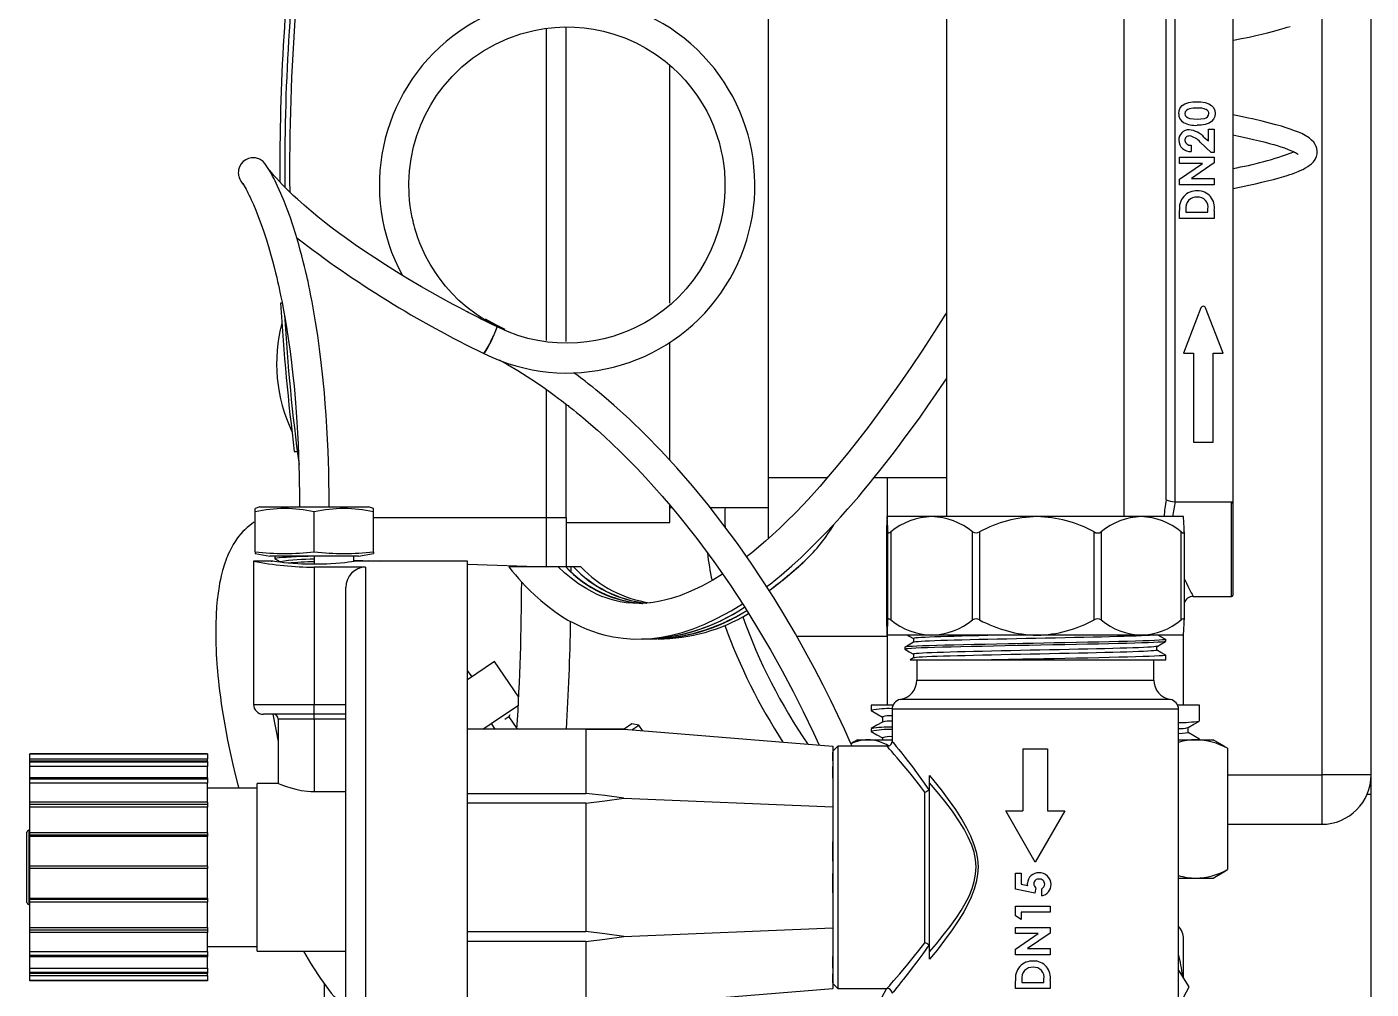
# Model space of a CAD drawing. Header units: millimetres. Extents: x 75 to 2075, y 25 to 1460.
# Drawn here: x 1011.5 to 1206, y 736.7 to 875.9 of the extents above; entities that cross this region are included whole.
import ezdxf

# ---------------------------------------------------------------- set-up
doc = ezdxf.new("R2010")
doc.units = ezdxf.units.MM
doc.header["$LTSCALE"] = 5

msp = doc.modelspace()

# ---------------------------------------------------------------- linework, layer by layer
at = {"color": 7, "linetype": 'Continuous', "lineweight": 25}
for p, q in [((1205.973, 569.446), (1205.973, 1177.426)), ((1198.83, 1099.15), (1198.83, 767.722)), ((1144.545, 1036.908), (1144.545, 805.063)), ((1170.259, 805.063), (1170.259, 1036.908)), ((1185.973, 900.423), (1185.973, 806.599)), ((1176.33, 807.488), (1176.33, 899.534)), ((1177.592, 899.797), (1177.592, 807.225)), ((1118.83, 854.94), (1118.83, 897.604)), ((1086.688, 830.553), (1086.688, 875.671)), ((1089.545, 830.37), (1089.545, 875.865)), ((1104.545, 835.94), (1104.545, 870.341)), ((1182.178, 863.925), (1182.016, 863.956)), ((1181.842, 859.908), (1182.44, 859.386)), ((1182.44, 859.386), (1182.44, 861.069)), ((1182.44, 861.069), (1183.273, 861.069)), ((1183.273, 861.069), (1183.273, 857.735)), ((1179.94, 858.761), (1179.94, 857.864)), ((1182.818, 857.735), (1181.243, 859.216)), ((1183.273, 857.735), (1182.818, 857.735)), ((1178.273, 856.133), (1178.273, 857.03)), ((1178.273, 857.03), (1183.273, 857.03)), ((1178.273, 853.864), (1181.563, 856.133)), ((1181.563, 856.133), (1178.273, 856.133)), ((1183.273, 856.216), (1179.993, 853.953)), ((1183.273, 857.03), (1183.273, 856.216)), ((1118.83, 812.275), (1118.83, 854.94)), ((1178.273, 853.056), (1178.273, 853.864)), ((1179.993, 853.953), (1183.273, 853.953)), ((1183.273, 853.953), (1183.273, 853.056)), ((1183.273, 853.056), (1178.273, 853.056)), ((1178.273, 848.184), (1178.273, 849.315)), ((1183.273, 848.184), (1178.273, 848.184)), ((1179.171, 849.424), (1179.171, 849.082)), ((1179.171, 849.082), (1182.376, 849.082)), ((1182.376, 849.082), (1182.376, 849.55)), ((1183.273, 849.332), (1183.273, 848.184)), ((1048.476, 835.925), (1048.247, 835.925)), ((1181.365, 835.249), (1178.841, 828.692)), ((1184.555, 828.692), (1182.031, 835.249)), ((1079.47, 832.765), (1077.89, 833.622)), ((1080.708, 832.128), (1079.47, 832.765)), ((1104.545, 813.188), (1104.545, 830.291)), ((1178.841, 828.692), (1180.269, 828.692)), ((1180.269, 828.692), (1180.269, 815.835)), ((1183.127, 828.692), (1184.555, 828.692)), ((1183.127, 815.835), (1183.127, 828.692)), ((1086.688, 804.94), (1086.688, 823.448)), ((1089.545, 804.94), (1089.545, 821.327)), ((1180.269, 815.835), (1183.127, 815.835)), ((1050.227, 814.496), (1050.659, 814.496)), ((1118.83, 810.654), (1118.83, 812.275)), ((1127.286, 810.654), (1118.83, 810.654)), ((1118.83, 801.913), (1118.83, 810.654)), ((1144.545, 810.654), (1134.057, 810.654)), ((1135.973, 810.654), (1135.973, 805.053)), ((1177.592, 807.225), (1177.646, 807.223)), ((1177.646, 807.223), (1185.759, 807.223)), ((1185.759, 793.511), (1185.759, 807.223)), ((1045.259, 806.492), (1044.545, 806.232)), ((1044.545, 805.749), (1044.545, 806.228)), ((1044.545, 799.963), (1044.545, 805.749)), ((1045.259, 806.492), (1060.973, 806.492)), ((1053.116, 799.963), (1053.116, 805.749)), ((1061.688, 806.232), (1060.973, 806.492)), ((1061.688, 805.749), (1061.688, 806.226)), ((1061.688, 799.963), (1061.688, 805.749)), ((1061.688, 804.94), (1086.688, 804.94)), ((1086.688, 804.94), (1089.545, 804.94)), ((1086.688, 797.797), (1086.688, 804.94)), ((1089.545, 804.94), (1089.545, 797.797)), ((1104.545, 804.225), (1104.545, 806.73)), ((1104.545, 806.368), (1104.85, 806.368)), ((1110.376, 806.368), (1118.83, 806.368)), ((1142.416, 805.063), (1135.975, 805.063)), ((1157.636, 805.063), (1142.416, 805.063)), ((1172.719, 805.063), (1157.636, 805.063)), ((1178.829, 805.063), (1172.719, 805.063)), ((1185.973, 806.599), (1185.973, 793.725)), ((1089.545, 804.225), (1104.545, 804.225)), ((1135.884, 802.855), (1135.884, 790.128)), ((1136.065, 790.128), (1136.065, 802.855)), ((1136.494, 802.855), (1136.494, 790.128)), ((1148.337, 790.128), (1148.337, 802.855)), ((1149.352, 802.855), (1149.352, 790.128)), ((1165.919, 790.128), (1165.919, 802.855)), ((1166.925, 802.855), (1166.925, 790.128)), ((1178.512, 790.128), (1178.512, 802.855)), ((1178.919, 802.855), (1178.919, 790.128)), ((1044.545, 799.963), (1044.545, 799.733)), ((1044.545, 799.729), (1046.703, 799.349)), ((1053.116, 799.349), (1046.703, 799.349)), ((1047.402, 799.349), (1047.402, 798.992)), ((1059.529, 799.349), (1053.116, 799.349)), ((1053.116, 799.349), (1053.116, 798.17)), ((1058.83, 798.561), (1058.83, 799.349)), ((1059.529, 799.349), (1061.688, 799.729)), ((1061.688, 799.963), (1061.688, 799.733)), ((1046.883, 798.634), (1044.33, 798.634)), ((1044.33, 798.634), (1044.33, 777.92)), ((1048.175, 798.545), (1048.175, 798.463)), ((1060.545, 797.754), (1053.116, 797.754)), ((1053.116, 797.754), (1053.116, 777.92)), ((1058.83, 798.77), (1062.7, 798.634)), ((1075.259, 798.634), (1059.349, 798.634)), ((1060.545, 797.754), (1060.545, 710.063)), ((1060.951, 798.634), (1060.887, 798.698)), ((1061.688, 798.67), (1061.688, 798.634)), ((1075.259, 710.063), (1075.259, 798.634)), ((1075.259, 798.196), (1086.688, 797.797)), ((1086.688, 797.797), (1081.254, 797.797)), ((1089.545, 797.797), (1086.688, 797.797)), ((1090.259, 797.797), (1089.545, 797.797)), ((1090.258, 797.092), (1090.259, 797.797)), ((1090.591, 797.797), (1090.259, 797.797)), ((1090.591, 797.797), (1090.259, 797.797)), ((1090.591, 797.797), (1090.259, 797.797)), ((1091.688, 797.797), (1090.591, 797.797)), ((1057.688, 712.92), (1057.688, 794.835)), ((1180.256, 793.517), (1180.256, 793.517)), ((1180.256, 793.511), (1185.759, 793.511)), ((1122.886, 787.797), (1135.973, 787.797)), ((1135.973, 787.906), (1135.973, 787.797)), ((1135.973, 787.797), (1135.973, 777.797)), ((1142.416, 787.92), (1135.975, 787.92)), ((1139.772, 787.448), (1139.772, 786.887)), ((1157.636, 787.92), (1142.416, 787.92)), ((1172.719, 787.92), (1157.636, 787.92)), ((1178.829, 787.92), (1172.719, 787.92)), ((1178.83, 777.797), (1178.83, 787.92)), ((1138.545, 786.172), (1138.545, 785.889)), ((1174.961, 785.778), (1174.961, 786.345)), ((1176.259, 787.023), (1176.259, 787.306)), ((1079.199, 784.122), (1075.259, 781.464)), ((1082.69, 778.946), (1079.199, 784.122)), ((1139.782, 784.625), (1139.308, 784.351)), ((1139.309, 784.349), (1151.087, 784.349)), ((1139.772, 785.18), (1139.772, 784.619)), ((1140.259, 784.349), (1140.259, 781.432)), ((1151.087, 784.349), (1176.259, 784.349)), ((1174.545, 781.432), (1174.545, 784.349)), ((1176.259, 784.349), (1176.259, 785.038)), ((1075.927, 781.915), (1075.259, 782.803)), ((1140.259, 781.432), (1174.545, 781.432)), ((1044.33, 777.92), (1053.116, 777.92)), ((1053.116, 777.92), (1057.688, 777.92)), ((1053.116, 776.492), (1053.116, 777.92)), ((1078.684, 775.159), (1082.632, 777.822)), ((1133.653, 777.797), (1133.653, 777.041)), ((1136.815, 777.797), (1133.653, 777.797)), ((1157.402, 778.614), (1137.878, 778.614)), ((1176.926, 778.614), (1157.402, 778.614)), ((1181.151, 777.797), (1177.988, 777.797)), ((1181.151, 775.529), (1181.151, 777.797)), ((1053.116, 776.492), (1045.759, 776.492)), ((1047.902, 775.777), (1047.902, 766.484)), ((1053.116, 775.777), (1047.902, 775.777)), ((1057.688, 776.492), (1053.116, 776.492)), ((1053.116, 775.777), (1053.116, 776.492)), ((1057.688, 775.777), (1053.116, 775.777)), ((1053.116, 775.777), (1053.116, 765.315)), ((1081.264, 776.135), (1080.674, 775.736)), ((1081.264, 776.135), (1081.426, 776.456)), ((1081.264, 776.135), (1082.431, 774.405)), ((1135.289, 776.096), (1135.289, 775.349)), ((1136.688, 777.206), (1136.688, 772.555)), ((1157.402, 777.206), (1136.688, 777.206)), ((1178.116, 777.206), (1157.402, 777.206)), ((1178.116, 731.492), (1178.116, 777.206)), ((1097.898, 774.349), (1075.259, 774.349)), ((1092.402, 774.332), (1075.259, 774.332)), ((1077.483, 774.349), (1078.684, 775.159)), ((1078.684, 775.159), (1079.231, 774.349)), ((1092.402, 774.332), (1092.402, 765.047)), ((1097.898, 774.349), (1128.116, 771.849)), ((1099.058, 775.116), (1097.918, 774.347)), ((1099.056, 774.253), (1100.05, 774.923)), ((1100.05, 774.923), (1099.058, 775.116)), ((1100.588, 774.126), (1100.05, 774.923)), ((1133.653, 774.393), (1133.653, 774.017)), ((1179.514, 773.828), (1179.514, 774.575)), ((1131.688, 772.797), (1130.728, 772.243)), ((1131.688, 772.797), (1133.17, 772.797)), ((1133.17, 772.797), (1136.688, 772.797)), ((1135.289, 773.072), (1135.289, 772.797)), ((1178.116, 772.797), (1180.621, 772.797)), ((1180.621, 772.797), (1183.116, 772.797)), ((1181.151, 772.797), (1181.151, 772.884)), ((1184.696, 771.884), (1183.116, 772.797)), ((1037.688, 770.745), (1011.973, 770.745)), ((1011.973, 770.718), (1011.973, 770.745)), ((1037.688, 770.718), (1011.973, 770.718)), ((1011.973, 770.005), (1011.973, 770.718)), ((1037.688, 770.005), (1011.973, 770.005)), ((1011.973, 769.707), (1011.973, 770.005)), ((1037.688, 770.745), (1037.688, 770.718)), ((1037.688, 770.718), (1037.688, 770.005)), ((1037.688, 769.707), (1037.688, 770.005)), ((1128.83, 771.849), (1128.116, 771.134)), ((1128.116, 771.849), (1128.116, 771.273)), ((1128.116, 771.273), (1128.116, 769.504)), ((1135.98, 771.849), (1128.83, 771.849)), ((1128.83, 771.849), (1128.83, 736.849)), ((1155.616, 771.492), (1159.188, 771.492)), ((1155.616, 771.492), (1155.616, 762.537)), ((1159.188, 771.492), (1159.188, 762.537)), ((1185.198, 771.574), (1184.689, 771.873)), ((1185.198, 771.574), (1185.198, 754.02)), ((1037.688, 769.707), (1011.973, 769.707)), ((1011.973, 769.576), (1011.973, 769.707)), ((1037.688, 769.576), (1011.973, 769.576)), ((1011.973, 768.911), (1011.973, 769.576)), ((1037.688, 768.911), (1011.973, 768.911)), ((1011.973, 767.304), (1011.973, 768.911)), ((1037.688, 769.707), (1037.688, 769.576)), ((1037.688, 769.576), (1037.688, 768.911)), ((1037.688, 767.304), (1037.688, 768.911)), ((1128.116, 769.504), (1128.116, 766.666)), ((1037.688, 767.304), (1011.973, 767.304)), ((1011.973, 767.082), (1011.973, 767.304)), ((1037.688, 767.082), (1011.973, 767.082)), ((1011.973, 766.523), (1011.973, 767.082)), ((1037.688, 766.523), (1011.973, 766.523)), ((1011.973, 763.751), (1011.973, 766.523)), ((1037.688, 767.304), (1037.688, 767.082)), ((1037.688, 767.082), (1037.688, 766.523)), ((1037.688, 763.751), (1037.688, 766.523)), ((1047.92, 766.492), (1044.83, 766.492)), ((1044.83, 742.206), (1044.83, 766.492)), ((1128.116, 766.666), (1128.116, 763.099)), ((1142.116, 766.55), (1142.116, 767.642)), ((1142.116, 742.148), (1142.116, 766.55)), ((1185.198, 767.722), (1198.83, 767.722)), ((1205.973, 767.722), (1198.83, 767.722)), ((1198.83, 767.722), (1198.83, 760.579)), ((1044.83, 765.777), (1037.688, 765.777)), ((1053.116, 765.315), (1057.688, 765.315)), ((1075.259, 765.047), (1092.402, 765.047)), ((1097.898, 764.349), (1128.116, 763.099)), ((1141.402, 743.454), (1141.402, 765.243)), ((1205.973, 764.865), (1205.377, 764.865)), ((1037.688, 763.751), (1011.973, 763.751)), ((1011.973, 763.456), (1011.973, 763.751)), ((1037.688, 763.456), (1011.973, 763.456)), ((1011.973, 763.053), (1011.973, 763.456)), ((1037.688, 763.053), (1011.973, 763.053)), ((1011.973, 759.362), (1011.973, 763.053)), ((1037.688, 763.751), (1037.688, 763.456)), ((1037.688, 763.456), (1037.688, 763.053)), ((1037.688, 759.362), (1037.688, 763.053)), ((1092.402, 763.633), (1075.259, 763.633)), ((1092.402, 763.633), (1092.402, 745.064)), ((1128.116, 763.099), (1128.116, 758.955)), ((1157.402, 755.114), (1153.116, 762.537)), ((1153.116, 762.537), (1155.616, 762.537)), ((1161.688, 762.537), (1157.402, 755.114)), ((1159.188, 762.537), (1161.688, 762.537)), ((1185.198, 760.579), (1198.83, 760.579)), ((1011.545, 749.277), (1011.545, 759.42)), ((1011.973, 759.706), (1011.83, 759.706)), ((1011.83, 759.706), (1011.83, 748.992)), ((1037.688, 759.362), (1011.973, 759.362)), ((1011.973, 759.02), (1011.973, 759.362)), ((1037.688, 759.02), (1011.973, 759.02)), ((1011.973, 758.81), (1011.973, 759.02)), ((1037.688, 758.81), (1011.973, 758.81)), ((1011.973, 754.527), (1011.973, 758.81)), ((1037.688, 759.362), (1037.688, 759.02)), ((1037.688, 759.02), (1037.688, 758.81)), ((1037.688, 754.527), (1037.688, 758.81)), ((1128.116, 758.955), (1128.116, 754.349)), ((1011.973, 754.17), (1011.973, 754.527)), ((1037.688, 754.527), (1011.973, 754.527)), ((1037.688, 754.527), (1037.688, 754.17)), ((1037.688, 754.17), (1011.973, 754.17)), ((1011.973, 749.888), (1011.973, 754.17)), ((1037.688, 749.888), (1037.688, 754.17)), ((1128.116, 754.349), (1128.116, 749.742)), ((1154.545, 751.214), (1154.545, 753.491)), ((1154.545, 753.491), (1155.378, 753.491)), ((1155.378, 753.491), (1155.378, 751.925)), ((1178.116, 752.797), (1180.621, 752.797)), ((1180.621, 752.797), (1183.116, 752.797)), ((1183.116, 752.797), (1184.69, 753.705)), ((1184.689, 753.706), (1185.198, 754.02)), ((1157.319, 750.626), (1154.545, 751.214)), ((1155.378, 751.925), (1156.324, 751.73)), ((1157.492, 751.382), (1157.319, 750.626)), ((1158.327, 750.222), (1158.327, 751.247)), ((1011.83, 748.992), (1011.973, 748.992)), ((1011.973, 749.888), (1037.688, 749.888)), ((1011.973, 749.677), (1011.973, 749.888)), ((1037.688, 749.677), (1011.973, 749.677)), ((1011.973, 749.336), (1011.973, 749.677)), ((1037.688, 749.336), (1011.973, 749.336)), ((1011.973, 745.645), (1011.973, 749.336)), ((1037.688, 749.888), (1037.688, 749.677)), ((1037.688, 749.677), (1037.688, 749.336)), ((1037.688, 745.645), (1037.688, 749.336)), ((1128.116, 749.742), (1128.116, 745.599)), ((1154.545, 747.36), (1154.545, 748.747)), ((1154.545, 748.747), (1159.545, 748.747)), ((1159.545, 748.747), (1159.545, 747.85)), ((1155.378, 746.824), (1154.545, 747.36)), ((1159.545, 747.85), (1155.378, 747.85)), ((1155.378, 747.85), (1155.378, 746.824)), ((1011.973, 745.645), (1037.688, 745.645)), ((1011.973, 745.242), (1011.973, 745.645)), ((1037.688, 745.242), (1011.973, 745.242)), ((1011.973, 744.947), (1011.973, 745.242)), ((1037.688, 744.947), (1011.973, 744.947)), ((1011.973, 742.175), (1011.973, 744.947)), ((1037.688, 745.645), (1037.688, 745.242)), ((1037.688, 745.242), (1037.688, 744.947)), ((1037.688, 742.175), (1037.688, 744.947)), ((1075.259, 745.064), (1092.402, 745.064)), ((1097.898, 744.349), (1128.116, 745.599)), ((1128.116, 745.599), (1128.116, 742.031)), ((1154.545, 745.67), (1159.545, 745.67)), ((1154.545, 744.773), (1154.545, 745.67)), ((1154.545, 742.504), (1157.835, 744.773)), ((1157.835, 744.773), (1154.545, 744.773)), ((1159.545, 744.856), (1156.264, 742.594)), ((1159.545, 745.67), (1159.545, 744.856)), ((1037.688, 742.92), (1044.83, 742.92)), ((1092.402, 743.65), (1075.259, 743.65)), ((1092.402, 743.65), (1092.402, 734.365)), ((1178.83, 738.408), (1178.83, 743.986)), ((1011.973, 742.175), (1037.688, 742.175)), ((1011.973, 741.616), (1011.973, 742.175)), ((1037.688, 741.616), (1011.973, 741.616)), ((1011.973, 741.393), (1011.973, 741.616)), ((1037.688, 741.393), (1011.973, 741.393)), ((1011.973, 739.787), (1011.973, 741.393)), ((1037.688, 742.175), (1037.688, 741.616)), ((1037.688, 741.616), (1037.688, 741.393)), ((1037.688, 739.787), (1037.688, 741.393)), ((1044.83, 742.206), (1057.688, 742.206)), ((1128.116, 742.031), (1128.116, 739.193)), ((1142.116, 741.056), (1142.116, 742.148)), ((1154.545, 741.696), (1154.545, 742.504)), ((1159.545, 741.696), (1154.545, 741.696)), ((1156.264, 742.594), (1159.545, 742.594)), ((1159.545, 742.594), (1159.545, 741.696)), ((1011.973, 739.787), (1037.688, 739.787)), ((1011.973, 739.121), (1011.973, 739.787)), ((1037.688, 739.121), (1011.973, 739.121)), ((1011.973, 738.991), (1011.973, 739.121)), ((1037.688, 738.991), (1011.973, 738.991)), ((1011.973, 738.693), (1011.973, 738.991)), ((1037.688, 739.787), (1037.688, 739.121)), ((1037.688, 739.121), (1037.688, 738.991)), ((1037.688, 738.693), (1037.688, 738.991)), ((1128.116, 739.193), (1128.116, 737.425)), ((1179.657, 737.087), (1178.116, 739.549)), ((1011.973, 738.693), (1037.688, 738.693)), ((1011.973, 737.979), (1011.973, 738.693)), ((1037.688, 737.979), (1011.973, 737.979)), ((1011.973, 737.953), (1011.973, 737.979)), ((1037.688, 737.953), (1011.973, 737.953)), ((1037.688, 738.693), (1037.688, 737.979)), ((1037.688, 737.979), (1037.688, 737.953)), ((1054.545, 737.565), (1054.545, 707.007)), ((1128.116, 737.563), (1128.83, 736.849)), ((1128.116, 737.425), (1128.116, 736.849)), ((1154.545, 736.824), (1154.545, 737.955)), ((1155.442, 738.064), (1155.442, 737.722)), ((1155.442, 737.722), (1158.647, 737.722)), ((1158.647, 737.722), (1158.647, 738.19)), ((1159.545, 737.972), (1159.545, 736.824)), ((1178.116, 734.184), (1179.657, 737.087)), ((1097.898, 734.349), (1128.116, 736.849)), ((1128.83, 736.849), (1135.979, 736.849)), ((1135.863, 736.849), (1135.147, 735.499)), ((1135.979, 736.856), (1135.979, 736.855)), ((1159.545, 736.824), (1154.545, 736.824))]:
    msp.add_line(p, q, dxfattribs=at)
at = {"color": 7, "linetype": 'Continuous', "lineweight": 25, "flags": 128}
for points in [[(1079.539, 832.533), (1077.959, 833.39), (1076.513, 834.325), (1075.206, 835.314), (1074.037, 836.335), (1073.002, 837.366), (1072.094, 838.389), (1071.306, 839.389), (1070.628, 840.352), (1069.87, 841.57), (1069.258, 842.699), (1068.771, 843.721), (1068.393, 844.62), (1068.106, 845.385), (1067.895, 846.008), (1067.754, 846.461), (1067.661, 846.781), (1067.609, 846.968), (1067.56, 847.149), (1067.486, 847.433), (1067.393, 847.815), (1067.286, 848.295), (1067.133, 849.087), (1067.001, 849.939), (1066.899, 850.807), (1066.831, 851.689), (1066.794, 853.341), (1066.882, 855.051), (1067.106, 856.8), (1067.462, 858.514), (1067.935, 860.16), (1068.516, 861.728), (1069.189, 863.21), (1069.95, 864.611), (1070.797, 865.944), (1071.738, 867.218), (1073.036, 868.716), (1074.457, 870.095), (1075.984, 871.339), (1077.6, 872.439), (1079.314, 873.402), (1081.115, 874.219), (1082.985, 874.878), (1084.9, 875.372), (1086.421, 875.641), (1087.905, 875.804), (1089.351, 875.868), (1090.766, 875.842), (1092.141, 875.733), (1093.495, 875.543), (1094.933, 875.25), (1096.454, 874.832), (1098.041, 874.273), (1099.671, 873.554), (1101.055, 872.819), (1102.459, 871.942), (1103.862, 870.913), (1104.901, 870.037), (1105.88, 869.106), (1106.761, 868.166), (1107.547, 867.23), (1108.456, 866.004), (1109.224, 864.815), (1109.871, 863.67), (1110.408, 862.583), (1110.848, 861.566), (1111.203, 860.629), (1111.452, 859.883), (1111.659, 859.189), (1111.829, 858.549), (1111.985, 857.883), (1112.147, 857.071), (1112.3, 856.11), (1112.425, 855.004), (1112.506, 853.544), (1112.493, 852.055), (1112.385, 850.588), (1112.186, 849.151), (1111.902, 847.752), (1111.539, 846.399), (1111.009, 844.844), (1110.38, 843.357), (1109.656, 841.931), (1108.833, 840.559), (1107.916, 839.248), (1106.913, 838.008), (1105.835, 836.849), (1104.71, 835.796), (1103.557, 834.85), (1102.387, 834.011), (1101.65, 833.536), (1100.906, 833.097), (1100.158, 832.692), (1099.396, 832.315), (1098.516, 831.923), (1097.49, 831.52), (1096.315, 831.126), (1094.988, 830.765), (1093.818, 830.517), (1092.555, 830.319), (1091.205, 830.186), (1089.762, 830.134), (1088.223, 830.178), (1086.873, 830.303), (1085.471, 830.519), (1084.024, 830.837), (1082.547, 831.266), (1081.051, 831.814), (1079.553, 832.486)], [(1185.973, 873.922), (1186.081, 873.944), (1187.23, 874.182), (1188.312, 874.413), (1189.295, 874.63), (1190.182, 874.832), (1190.98, 875.024), (1191.915, 875.262), (1192.709, 875.479), (1193.376, 875.672), (1193.846, 875.817), (1194.254, 875.949)], [(1178.145, 863.329), (1178.198, 863.77), (1178.372, 864.177), (1178.662, 864.511), (1179.037, 864.749), (1179.597, 864.938), (1180.183, 865.021), (1180.775, 865.043)], [(1180.775, 864.146), (1180.249, 864.126), (1179.728, 864.046), (1179.48, 863.958), (1179.261, 863.813), (1179.099, 863.607), (1179.042, 863.351)], [(1179.042, 863.351), (1179.097, 863.085), (1179.256, 862.865), (1179.488, 862.723), (1179.746, 862.637), (1180.287, 862.561), (1180.832, 862.543)], [(1180.775, 865.043), (1181.365, 865.022), (1181.948, 864.94), (1182.507, 864.755), (1182.884, 864.525), (1183.182, 864.2), (1183.352, 863.794), (1183.401, 863.355)], [(1183.401, 863.355), (1183.353, 862.92), (1183.19, 862.514), (1182.905, 862.182), (1182.538, 861.942), (1181.987, 861.75), (1181.407, 861.667), (1180.822, 861.646)], [(1180.832, 862.543), (1181.347, 862.563), (1181.855, 862.648), (1182.096, 862.741), (1182.304, 862.892), (1182.453, 863.1), (1182.504, 863.351)], [(1185.973, 852.502), (1186.044, 852.516), (1187.193, 852.753), (1188.275, 852.985), (1189.258, 853.202), (1190.144, 853.404), (1190.943, 853.596), (1191.877, 853.834), (1192.672, 854.051), (1193.339, 854.244), (1193.809, 854.389), (1194.217, 854.521), (1194.591, 854.649), (1194.934, 854.774), (1195.184, 854.87), (1195.429, 854.97), (1195.73, 855.1), (1196.081, 855.265), (1196.484, 855.48), (1196.798, 855.671), (1197.075, 855.865), (1197.355, 856.097), (1197.626, 856.381), (1197.871, 856.727), (1198.057, 857.125), (1198.158, 857.546), (1198.172, 857.945), (1198.121, 858.289), (1198.027, 858.586), (1197.894, 858.864), (1197.664, 859.202), (1197.365, 859.522), (1196.993, 859.828), (1196.448, 860.177), (1195.933, 860.443), (1195.451, 860.657), (1194.905, 860.873), (1194.288, 861.095), (1193.696, 861.29), (1193.001, 861.502), (1192.194, 861.73), (1191.268, 861.972), (1190.207, 862.234), (1189.004, 862.515), (1188.008, 862.737), (1186.932, 862.968), (1185.973, 863.166)], [(1185.973, 860.249), (1186.826, 860.07), (1187.961, 859.822), (1188.968, 859.592), (1189.852, 859.381), (1190.439, 859.235), (1190.964, 859.102), (1191.434, 858.978), (1191.882, 858.855), (1192.374, 858.711), (1192.899, 858.548), (1193.439, 858.367), (1193.969, 858.173), (1194.231, 858.07), (1194.445, 857.98), (1194.618, 857.904), (1194.755, 857.839), (1194.889, 857.772), (1195.031, 857.696), (1195.171, 857.613), (1195.309, 857.521), (1195.384, 857.463), (1195.414, 857.438), (1195.413, 857.44)], [(1055.259, 806.492), (1055.257, 807.41), (1055.252, 808.194), (1055.246, 808.88), (1055.236, 809.631), (1055.222, 810.467), (1055.196, 811.686), (1055.158, 813.038), (1055.106, 814.515), (1055.032, 816.227), (1054.937, 818.016), (1054.828, 819.741), (1054.707, 821.397), (1054.576, 822.985), (1054.362, 825.229), (1054.131, 827.335), (1053.886, 829.312), (1053.616, 831.258), (1053.308, 833.247), (1052.962, 835.262), (1052.802, 836.128), (1052.635, 836.993), (1052.468, 837.821), (1052.325, 838.508), (1052.207, 839.053), (1052.133, 839.388), (1052.076, 839.643), (1052.027, 839.86), (1051.95, 840.196), (1051.842, 840.66), (1051.701, 841.247), (1051.528, 841.947), (1051.321, 842.752), (1051.094, 843.599), (1050.87, 844.405), (1050.437, 845.871), (1050.017, 847.192), (1049.602, 848.415), (1049.199, 849.528), (1048.763, 850.655), (1048.295, 851.781), (1047.81, 852.864), (1047.615, 853.276), (1047.447, 853.618), (1047.306, 853.9), (1047.188, 854.128), (1047.092, 854.31), (1046.997, 854.488), (1046.877, 854.706), (1046.726, 854.972), (1046.552, 855.267), (1046.366, 855.567), (1046.168, 855.859), (1045.948, 856.141), (1045.699, 856.401), (1045.58, 856.503), (1045.446, 856.601), (1045.291, 856.693), (1045.116, 856.778), (1044.923, 856.849), (1044.628, 856.921), (1044.357, 856.95), (1043.986, 856.932), (1043.595, 856.842), (1043.201, 856.666), (1042.841, 856.407), (1042.548, 856.086), (1042.351, 855.764), (1042.234, 855.482), (1042.167, 855.231), (1042.132, 854.981), (1042.125, 854.772), (1042.142, 854.534), (1042.15, 854.48), (1042.166, 854.389), (1042.19, 854.286), (1042.252, 854.092), (1042.354, 853.852), (1042.514, 853.555), (1042.697, 853.267), (1042.863, 853.031), (1043.015, 852.826), (1043.021, 852.819)], [(1079.553, 832.486), (1078.659, 832.929), (1077.9, 833.309), (1077.269, 833.628), (1076.763, 833.887), (1076.377, 834.085), (1076.109, 834.223), (1075.917, 834.322), (1075.717, 834.425), (1075.489, 834.544), (1075.231, 834.679), (1074.699, 834.958), (1074.079, 835.286), (1073.374, 835.663), (1072.589, 836.087), (1070.599, 837.185), (1068.619, 838.311), (1066.663, 839.462), (1065.023, 840.458), (1063.413, 841.465), (1061.856, 842.47), (1060.401, 843.439), (1059.047, 844.369), (1057.788, 845.261), (1056.62, 846.114), (1055.527, 846.938), (1054.609, 847.649), (1053.644, 848.419), (1052.652, 849.237), (1051.655, 850.09), (1050.681, 850.957), (1050.074, 851.516), (1049.564, 852.001), (1049.138, 852.416), (1048.783, 852.77), (1048.463, 853.097), (1048.07, 853.508), (1047.63, 853.985), (1047.259, 854.403), (1046.92, 854.801), (1046.626, 855.162), (1046.576, 855.227)], [(1042.758, 853.266), (1042.756, 853.267), (1042.781, 853.22), (1042.859, 853.094), (1042.988, 852.875), (1043.123, 852.639), (1043.252, 852.402), (1043.393, 852.138), (1043.525, 851.879), (1043.671, 851.588), (1043.829, 851.26), (1044, 850.894), (1044.315, 850.189), (1044.66, 849.372), (1045.019, 848.466), (1045.39, 847.47), (1045.77, 846.385), (1046.154, 845.21), (1046.486, 844.13), (1046.801, 843.043), (1047.079, 842.03), (1047.318, 841.112), (1047.519, 840.307), (1047.681, 839.63), (1047.814, 839.059), (1047.929, 838.551), (1048.033, 838.078), (1048.153, 837.518), (1048.292, 836.852), (1048.448, 836.072), (1048.621, 835.171), (1048.808, 834.141), (1049.093, 832.467), (1049.347, 830.829), (1049.569, 829.26), (1049.762, 827.772), (1049.927, 826.381), (1050.067, 825.098), (1050.181, 823.964), (1050.292, 822.771), (1050.4, 821.5), (1050.503, 820.148), (1050.601, 818.71), (1050.691, 817.183), (1050.772, 815.563), (1050.839, 813.943), (1050.889, 812.44), (1050.924, 811.062), (1050.947, 809.839), (1050.961, 808.754), (1050.97, 807.706), (1050.973, 806.492)], [(1144.545, 834.54), (1144.334, 834.203), (1142.817, 831.829), (1141.068, 829.154), (1139.38, 826.637), (1137.752, 824.272), (1136.183, 822.052), (1134.672, 819.97), (1133.217, 818.02), (1131.692, 816.036), (1130.232, 814.193), (1128.836, 812.484), (1127.501, 810.901), (1126.226, 809.437), (1125.011, 808.085), (1123.854, 806.838), (1122.646, 805.58), (1121.504, 804.434), (1120.428, 803.392), (1119.408, 802.44), (1118.386, 801.522), (1116.407, 799.85), (1115.645, 799.263)], [(1079.462, 832.685), (1079.473, 832.736), (1079.47, 832.765), (1079.47, 832.765)], [(1079.47, 832.719), (1079.473, 832.735), (1079.47, 832.764), (1079.47, 832.765)], [(1079.85, 827.732), (1081.045, 827.069), (1082.55, 826.178), (1083.906, 825.329), (1085.113, 824.537), (1086.156, 823.824), (1087.061, 823.185), (1087.827, 822.627), (1088.458, 822.158), (1088.847, 821.864), (1089.158, 821.626), (1089.393, 821.444), (1089.588, 821.293), (1089.703, 821.203), (1089.824, 821.109), (1089.951, 821.008), (1090.086, 820.902), (1090.228, 820.789), (1090.609, 820.485), (1091.051, 820.126), (1091.658, 819.627), (1092.351, 819.046), (1093.128, 818.379), (1094.054, 817.565), (1095.074, 816.643), (1096.185, 815.607), (1097.385, 814.452), (1098.671, 813.172), (1099.806, 812.004), (1100.997, 810.741), (1102.233, 809.387), (1103.454, 808.005), (1104.645, 806.615), (1105.807, 805.217), (1108.43, 801.902), (1110.892, 798.579), (1113.153, 795.335), (1115.268, 792.118), (1117.243, 788.942), (1119.081, 785.822), (1120.788, 782.768), (1122.369, 779.791), (1123.83, 776.9), (1125.307, 773.821), (1126.129, 772.013)], [(1130.899, 771.849), (1130.645, 772.432), (1129.789, 774.337), (1128.852, 776.354), (1127.828, 778.481), (1126.713, 780.713), (1125.477, 783.095), (1124.136, 785.578), (1122.695, 788.135), (1121.191, 790.695), (1119.624, 793.249), (1117.996, 795.793), (1116.305, 798.322), (1114.307, 801.172), (1112.227, 803.99), (1110.065, 806.767), (1107.823, 809.495), (1105.544, 812.116), (1103.253, 814.605), (1100.952, 816.961), (1098.691, 819.142), (1096.429, 821.195), (1095.718, 821.814), (1095.012, 822.417), (1094.375, 822.95), (1093.832, 823.398), (1093.382, 823.763), (1093.12, 823.973), (1092.906, 824.144), (1092.741, 824.275), (1092.624, 824.367), (1092.584, 824.399), (1092.531, 824.44), (1092.434, 824.517), (1092.291, 824.628), (1092.03, 824.831), (1091.688, 825.095), (1091.264, 825.417), (1090.658, 825.871)], [(1118.54, 794.942), (1119.037, 795.317), (1120.675, 796.647), (1122.189, 797.956), (1123.524, 799.173), (1124.747, 800.336), (1125.919, 801.495), (1127.058, 802.662), (1128.167, 803.835), (1129.243, 805.007), (1130.286, 806.177), (1131.083, 807.09), (1131.859, 807.997), (1132.615, 808.896), (1133.35, 809.785), (1134.109, 810.718), (1134.938, 811.754), (1135.837, 812.898), (1136.698, 814.013), (1137.617, 815.223), (1138.594, 816.532), (1139.63, 817.945), (1140.725, 819.468), (1141.86, 821.075), (1143.053, 822.798), (1144.307, 824.643), (1144.545, 824.999)], [(1185.759, 807.223), (1185.788, 807.217), (1185.82, 807.199), (1185.861, 807.152), (1185.916, 807.033), (1185.961, 806.821), (1185.973, 806.599)], [(1044.545, 804.318), (1044.344, 804.195), (1044.074, 804.014), (1043.778, 803.796), (1043.427, 803.511), (1043.045, 803.163), (1042.779, 802.895), (1042.482, 802.568), (1042.157, 802.171), (1041.928, 801.864), (1041.752, 801.612), (1041.573, 801.339), (1041.387, 801.033), (1041.215, 800.732), (1041.023, 800.37), (1040.828, 799.973), (1040.674, 799.632), (1040.554, 799.351), (1040.434, 799.05), (1040.304, 798.704), (1040.168, 798.316), (1040.035, 797.903), (1039.93, 797.554), (1039.846, 797.254), (1039.755, 796.911), (1039.657, 796.512), (1039.533, 795.954), (1039.428, 795.431), (1039.341, 794.943), (1039.199, 794.019), (1039.078, 793.035), (1038.989, 792.091), (1038.907, 790.843), (1038.858, 789.441), (1038.85, 787.889), (1038.859, 787.245), (1038.877, 786.58), (1038.902, 785.895), (1038.936, 785.189), (1038.979, 784.463), (1039.027, 783.768), (1039.07, 783.217), (1039.106, 782.784), (1039.134, 782.47), (1039.153, 782.271), (1039.172, 782.064), (1039.207, 781.711), (1039.254, 781.262), (1039.314, 780.716), (1039.416, 779.85), (1039.532, 778.954), (1039.657, 778.053), (1039.792, 777.145), (1040.152, 774.966), (1040.566, 772.762), (1041.033, 770.537), (1041.335, 769.209), (1041.674, 767.795), (1042.055, 766.296), (1042.194, 765.777)], [(1136.065, 802.855), (1136.099, 802.742), (1136.201, 802.71), (1136.35, 802.763), (1136.494, 802.855)], [(1178.512, 802.855), (1178.696, 802.742), (1178.835, 802.71), (1178.905, 802.763), (1178.919, 802.855)], [(1053.116, 799.349), (1052.233, 799.314), (1051.356, 799.278), (1050.517, 799.241), (1049.748, 799.205), (1049.075, 799.17), (1048.5, 799.136), (1048.027, 799.099), (1047.68, 799.062), (1047.47, 799.026), (1047.402, 798.992), (1047.431, 798.977)], [(1059.349, 798.634), (1059.295, 798.627), (1059.136, 798.603), (1058.873, 798.567), (1058.513, 798.519), (1058.061, 798.463), (1057.523, 798.403), (1056.913, 798.343), (1056.234, 798.287), (1055.505, 798.239), (1054.93, 798.21), (1054.334, 798.188), (1053.729, 798.175), (1053.12, 798.17), (1052.507, 798.175), (1051.899, 798.188), (1051.308, 798.21), (1050.733, 798.238), (1049.999, 798.287), (1049.324, 798.343), (1048.71, 798.403), (1048.173, 798.463), (1047.721, 798.518), (1047.359, 798.567), (1047.097, 798.603), (1046.937, 798.626), (1046.883, 798.634), (1046.937, 798.626), (1047.011, 798.616)], [(1047.414, 798.977), (1047.802, 798.753), (1048.175, 798.537)], [(1081.254, 797.797), (1081.759, 797.172), (1082.218, 796.624), (1082.65, 796.126), (1083.136, 795.586), (1083.687, 795), (1084.304, 794.373), (1084.991, 793.715), (1085.883, 792.915), (1086.881, 792.097), (1087.906, 791.333), (1088.883, 790.675), (1089.811, 790.112), (1090.685, 789.635), (1091.654, 789.163), (1092.532, 788.786), (1093.341, 788.481), (1094.155, 788.212), (1094.978, 787.979), (1096.367, 787.672), (1097.798, 787.466), (1099.348, 787.364), (1100.597, 787.37), (1101.919, 787.458), (1103.315, 787.639), (1104.785, 787.925), (1106.326, 788.329), (1107.939, 788.862), (1109.62, 789.533), (1111.282, 790.309), (1113.399, 791.455), (1115.037, 792.469)], [(1112.158, 796.762), (1110.74, 795.887), (1109.156, 795.018), (1107.575, 794.263), (1105.998, 793.628), (1105.367, 793.41), (1104.725, 793.21), (1103.984, 793.009), (1103.123, 792.816), (1102.143, 792.651), (1101.236, 792.551), (1100.244, 792.503), (1099.188, 792.526), (1098.211, 792.617), (1097.338, 792.758), (1096.571, 792.929), (1095.908, 793.113), (1095.335, 793.301), (1094.726, 793.529), (1094.053, 793.816), (1093.317, 794.174), (1092.519, 794.615), (1091.344, 795.363), (1090.28, 796.148), (1089.32, 796.947), (1088.397, 797.797)], [(1178.919, 796.133), (1179.01, 795.929), (1179.25, 795.419), (1179.453, 795.009), (1179.641, 794.643), (1179.813, 794.316), (1179.962, 794.041), (1180.08, 793.829), (1180.169, 793.669), (1180.23, 793.561), (1180.257, 793.514), (1180.256, 793.517)], [(1136.494, 790.128), (1136.306, 790.241), (1136.16, 790.273), (1136.084, 790.22), (1136.065, 790.128)], [(1178.919, 790.128), (1178.892, 790.241), (1178.797, 790.273), (1178.653, 790.22), (1178.512, 790.128)], [(1138.945, 787.92), (1139.169, 787.791), (1139.772, 787.442)], [(1152.776, 787.92), (1151.875, 787.901), (1150.519, 787.87), (1149.21, 787.84), (1147.961, 787.81), (1146.784, 787.78), (1145.687, 787.752), (1144.678, 787.724), (1143.744, 787.696), (1142.888, 787.667), (1142.12, 787.638), (1141.451, 787.607), (1140.888, 787.577), (1140.438, 787.547), (1140.103, 787.517), (1139.884, 787.488), (1139.782, 787.459), (1139.786, 787.448)], [(1174.412, 787.92), (1174.412, 787.92), (1173.975, 787.89), (1173.426, 787.859), (1172.769, 787.829), (1172.013, 787.799), (1171.167, 787.77), (1170.241, 787.742), (1169.242, 787.715), (1168.156, 787.686), (1166.988, 787.657), (1165.747, 787.627), (1164.444, 787.597), (1163.093, 787.566), (1161.708, 787.536), (1160.302, 787.506), (1158.89, 787.477), (1157.486, 787.45), (1156.083, 787.422), (1154.671, 787.393), (1153.264, 787.364), (1151.875, 787.334), (1150.519, 787.303), (1149.21, 787.273), (1147.961, 787.243), (1146.784, 787.213), (1145.687, 787.185), (1144.678, 787.157), (1143.744, 787.129), (1142.888, 787.1), (1142.12, 787.071), (1141.451, 787.04), (1140.888, 787.01), (1140.438, 786.98), (1140.103, 786.95), (1139.884, 786.921), (1139.783, 786.893)], [(1176.169, 787.34), (1175.557, 787.695), (1175.169, 787.92)], [(1139.782, 786.893), (1139.168, 786.538), (1138.554, 786.183)], [(1138.554, 785.878), (1139.168, 785.523), (1139.772, 785.174)], [(1176.231, 787.012), (1176.218, 787), (1176.023, 786.967), (1175.666, 786.933), (1175.165, 786.9), (1174.516, 786.866), (1173.726, 786.832), (1172.807, 786.8), (1171.774, 786.768), (1170.642, 786.737), (1169.395, 786.706), (1168.017, 786.673), (1166.535, 786.639), (1164.968, 786.605), (1163.334, 786.571), (1161.654, 786.537), (1159.931, 786.503), (1158.208, 786.471), (1156.496, 786.439), (1154.772, 786.407), (1153.05, 786.373), (1151.353, 786.339), (1149.705, 786.304), (1148.126, 786.269), (1146.637, 786.235), (1145.255, 786.202), (1143.993, 786.17), (1142.841, 786.139), (1141.796, 786.105), (1140.877, 786.071), (1140.099, 786.037), (1139.472, 786.002), (1139.004, 785.967), (1138.7, 785.934), (1138.557, 785.902), (1138.563, 785.889)], [(1176.149, 787.341), (1176.237, 787.323), (1176.242, 787.292), (1176.09, 787.259), (1175.776, 787.226), (1175.3, 787.191), (1174.664, 787.157), (1173.877, 787.122), (1172.95, 787.088), (1171.899, 787.055), (1170.741, 787.023), (1169.472, 786.991), (1168.083, 786.958), (1166.589, 786.924), (1165.005, 786.889), (1163.353, 786.855), (1161.654, 786.82), (1160.139, 786.791), (1158.622, 786.762), (1157.116, 786.734), (1155.593, 786.706), (1154.547, 786.686), (1153.504, 786.666), (1151.798, 786.631), (1150.135, 786.597), (1148.535, 786.562), (1147.021, 786.528), (1145.609, 786.494), (1144.314, 786.462), (1143.136, 786.431), (1142.061, 786.398), (1141.107, 786.364), (1140.29, 786.329), (1139.622, 786.294), (1139.112, 786.26), (1138.765, 786.226), (1138.58, 786.193), (1138.562, 786.172)], [(1175.007, 786.302), (1174.988, 786.29), (1174.832, 786.261), (1174.559, 786.232), (1174.169, 786.201), (1173.666, 786.171), (1173.052, 786.141), (1172.336, 786.111), (1171.526, 786.081), (1170.631, 786.053), (1169.664, 786.025), (1168.614, 785.997), (1167.478, 785.968), (1166.266, 785.938), (1164.988, 785.908), (1163.655, 785.878), (1162.282, 785.847), (1160.883, 785.818), (1159.471, 785.788), (1158.062, 785.76), (1156.663, 785.733), (1155.253, 785.704), (1153.842, 785.675), (1152.444, 785.645), (1151.073, 785.615), (1149.743, 785.584), (1148.468, 785.554), (1147.26, 785.524), (1146.128, 785.496), (1145.083, 785.468), (1144.12, 785.44), (1143.23, 785.412), (1142.425, 785.382), (1141.714, 785.352), (1141.107, 785.322), (1140.61, 785.291), (1140.227, 785.261), (1139.96, 785.232), (1139.81, 785.203), (1139.78, 785.18)], [(1174.961, 785.778), (1174.961, 785.778), (1175.031, 785.75), (1174.988, 785.723), (1174.832, 785.694), (1174.559, 785.665), (1174.169, 785.635), (1173.666, 785.604), (1173.052, 785.574), (1172.336, 785.544), (1171.526, 785.514), (1170.631, 785.486), (1169.664, 785.458), (1168.614, 785.43), (1167.478, 785.401), (1166.266, 785.371), (1164.988, 785.341), (1163.655, 785.311), (1162.282, 785.28), (1160.883, 785.251), (1159.471, 785.221), (1158.062, 785.193), (1156.663, 785.166), (1155.253, 785.137), (1153.842, 785.108), (1152.444, 785.078), (1151.073, 785.048), (1149.743, 785.017), (1148.468, 784.987), (1147.26, 784.958), (1146.128, 784.929), (1145.083, 784.901), (1144.12, 784.873), (1143.23, 784.845), (1142.425, 784.815), (1141.714, 784.785), (1141.107, 784.755), (1140.61, 784.724), (1140.227, 784.694), (1139.96, 784.665), (1139.81, 784.636), (1139.796, 784.625)], [(1176.169, 785.073), (1175.557, 785.427), (1174.945, 785.782)], [(1175.021, 786.302), (1175.635, 786.657), (1176.249, 787.012)], [(1176.149, 785.073), (1176.237, 785.055), (1176.242, 785.024), (1176.09, 784.992), (1175.776, 784.958), (1175.3, 784.923), (1174.664, 784.889), (1173.877, 784.854), (1172.95, 784.82), (1171.899, 784.787), (1170.741, 784.755), (1169.472, 784.723), (1168.083, 784.69), (1166.589, 784.656), (1165.005, 784.621), (1163.353, 784.587), (1161.654, 784.552), (1160.139, 784.523), (1158.622, 784.494), (1157.116, 784.466), (1155.593, 784.438), (1154.547, 784.418), (1153.504, 784.398), (1151.798, 784.363), (1151.087, 784.349)], [(1133.668, 777.023), (1134.487, 776.55), (1135.289, 776.087)], [(1092.402, 774.332), (1095.153, 774.344), (1097.898, 774.349)], [(1135.306, 775.359), (1134.487, 774.886), (1133.668, 774.413)], [(1133.668, 773.999), (1134.487, 773.526), (1135.289, 773.063)], [(1179.504, 773.828), (1179.513, 773.822), (1179.404, 773.779), (1179.13, 773.737), (1178.697, 773.696), (1178.116, 773.657)], [(1179.498, 774.565), (1180.317, 775.038), (1181.136, 775.511)], [(1181.136, 772.901), (1180.317, 773.374), (1179.514, 773.837)], [(1136.694, 772.555), (1136.69, 772.56), (1136.741, 772.498), (1136.833, 772.386), (1137.028, 772.148), (1137.301, 771.812), (1137.656, 771.373), (1138.081, 770.843), (1138.545, 770.258), (1139.06, 769.6), (1139.624, 768.868), (1140.223, 768.074), (1141.099, 766.879), (1142.01, 765.578)], [(1181.148, 772.884), (1181.151, 772.882), (1181.073, 772.845), (1180.854, 772.807), (1180.781, 772.798), (1180.767, 772.797)], [(1141.402, 765.243), (1140.504, 766.429), (1139.631, 767.536), (1139.024, 768.282), (1138.45, 768.975), (1137.907, 769.62), (1137.414, 770.197), (1136.99, 770.688), (1136.63, 771.101), (1136.335, 771.439), (1136.123, 771.679), (1136.028, 771.787), (1135.977, 771.845), (1135.98, 771.841)], [(1047.92, 766.484), (1047.916, 766.486), (1048.036, 766.435), (1048.282, 766.333), (1048.64, 766.193), (1049.114, 766.023), (1049.714, 765.831), (1050.426, 765.64), (1051.225, 765.477), (1052.117, 765.36), (1052.611, 765.327), (1053.116, 765.315)], [(1142.116, 767.642), (1142.742, 766.864), (1143.772, 765.555), (1144.812, 764.17), (1145.835, 762.711), (1146.814, 761.177), (1147.452, 760.06), (1148.031, 758.893), (1148.521, 757.675), (1148.836, 756.615), (1149.044, 755.52), (1149.123, 754.41), (1149.06, 753.311), (1148.87, 752.225), (1148.572, 751.172), (1148.136, 750.039), (1147.618, 748.949), (1147.041, 747.902), (1146.427, 746.895), (1145.372, 745.314), (1144.283, 743.812), (1143.188, 742.392), (1142.116, 741.056)], [(1142.116, 742.148), (1143.099, 743.307), (1144.096, 744.53), (1145.086, 745.816), (1146.048, 747.166), (1146.681, 748.131), (1147.277, 749.138), (1147.814, 750.19), (1148.268, 751.287), (1148.575, 752.299), (1148.772, 753.346), (1148.838, 754.408), (1148.755, 755.48), (1148.54, 756.536), (1148.214, 757.554), (1147.706, 758.733), (1147.107, 759.857), (1146.449, 760.929), (1145.403, 762.454), (1144.312, 763.898), (1143.207, 765.263), (1142.116, 766.55)], [(1097.898, 764.349), (1095.154, 764.722), (1092.402, 765.047)], [(1092.402, 763.633), (1095.153, 763.971), (1097.898, 764.349)], [(1156.324, 751.73), (1156.286, 751.902), (1156.275, 752.04)], [(1097.898, 744.349), (1095.154, 744.727), (1092.402, 745.064)], [(1092.402, 743.65), (1095.153, 743.975), (1097.898, 744.349)], [(1135.979, 736.855), (1135.975, 736.851), (1136.03, 736.913), (1136.163, 737.063), (1136.361, 737.288), (1136.624, 737.589), (1136.957, 737.971), (1137.347, 738.423), (1137.784, 738.933), (1138.264, 739.5), (1138.78, 740.119), (1139.351, 740.815), (1139.949, 741.559), (1140.567, 742.349), (1141.402, 743.454)], [(1142.01, 743.12), (1141.128, 741.859), (1140.276, 740.694), (1139.463, 739.62), (1139.07, 739.111), (1138.697, 738.633), (1138.343, 738.184), (1138.016, 737.773), (1137.65, 737.316), (1137.333, 736.925), (1137.07, 736.601), (1136.871, 736.358), (1136.746, 736.206), (1136.69, 736.138), (1136.695, 736.143)]]:
    msp.add_lwpolyline(points, dxfattribs=at)
at = {"color": 7, "linetype": 'Continuous', "lineweight": 25}
for centre, radius, start, end in [((1370.973, 854.94), 321.429, 171.05098, 180.52438), ((1366.93, 855.274), 318.804, 172.76264, 180.32897), ((1368.912, 855.106), 320.077, 172.83147, 180.42904), ((1089.685, 852.989), 27.156, 243.71189, 208.70792), ((1179.61, 863.294), 1.466, 178.6173, 237.60719), ((1180.979, 861.274), 2.878, 65.76813, 94.05996), ((1181.891, 863.349), 0.613, 0.2617, 63.91839), ((1180.565, 865.457), 3.82, 242.90112, 273.8608), ((1179.631, 859.519), 1.486, 89.48659, 180.55167), ((1179.828, 859.543), 1.683, 181.32136, 273.82012), ((1179.679, 859.471), 0.637, 87.41203, 181.63089), ((1179.842, 859.563), 0.807, 187.78808, 276.93272), ((1179.216, 857.396), 3.634, 43.72564, 83.22785), ((1179.257, 857.563), 2.584, 39.76544, 79.959), ((1178.475, 900.378), 45.581, 279.46827, 290.97962), ((1180.705, 849.701), 2.462, 86.77197, 189.01099), ((1180.945, 849.788), 2.372, 348.90429, 92.4653), ((1181.095, 849.601), 1.932, 142.04339, 185.24581), ((1180.73, 849.611), 1.653, 86.63586, 134.5363), ((1180.943, 849.809), 1.456, 349.75581, 94.54397), ((1144.045, 966.23), 152.767, 232.27804, 244.24257), ((1371.068, 854.949), 323.381, 183.37332, 187.18615), ((1345.151, 852.2), 296.899, 183.47576, 187.66893), ((1181.698, 835.121), 0.357, 21.05249, 158.94751), ((1070.593, 827.191), 22.927, 165.16774, 205.37778), ((1063.511, 838.004), 16.965, 326.50617, 341.01904), ((1069.158, 835.82), 10.916, 331.16189, 342.21868), ((1069.83, 834.239), 9.624, 324.43429, 337.48831), ((1196.221, 803.689), 20.251, 169.1864, 176.10866), ((1177.779, 811.284), 4.063, 249.1102, 267.36466), ((1193.229, 803.457), 16.032, 166.41422, 174.24964), ((1048.83, 786.676), 19.548, 77.33565, 102.66435), ((1057.402, 786.676), 19.548, 77.33565, 102.66435), ((1138.104, 804.916), 25.611, 176.74942, 182.98402), ((1160.832, 802.94), 24.948, 175.11729, 180.19409), ((1112.66, 803.003), 23.406, 359.63849, 5.05012), ((1142.707, 795.239), 9.828, 91.69607, 129.2033), ((1142.041, 795.013), 10.057, 51.23877, 87.86186), ((1158.017, 786.99), 18.077, 91.2081, 118.64183), ((1157.234, 786.914), 18.153, 61.41668, 88.73339), ((1173.013, 795.585), 9.483, 91.78118, 129.94369), ((1172.338, 795.36), 9.71, 50.51931, 87.75583), ((1155.386, 802.997), 23.534, 359.6533, 5.03531), ((1107.736, 816.077), 23.864, 313.14061, 329.58945), ((1148.845, 803.677), 0.966, 238.30943, 301.69057), ((1166.422, 803.638), 0.931, 237.312, 302.688), ((1048.83, 839.642), 39.91, 263.83543, 276.16457), ((1057.402, 839.642), 39.91, 263.83543, 276.16457), ((1149.459, 804.469), 39.764, 186.70164, 192.54222), ((1053.226, 843.137), 45.383, 258.70372, 269.86111), ((1053.336, 761.499), 37.404, 90.33717, 97.93122), ((1059.585, 639.257), 159.42, 92.32541, 93.69732), ((1060.578, 794.864), 2.89, 90.65177, 180.57955), ((1101.656, 809.064), 16.579, 222.81232, 266.29195), ((1101.836, 809.409), 16.946, 223.25237, 265.46443), ((1101.873, 809.542), 17.065, 223.4929, 265.83987), ((1102.899, 809.312), 16.855, 223.093, 264.06384), ((1103.163, 809.818), 17.394, 223.71737, 263.22858), ((1103.026, 809.548), 17.11, 223.38039, 263.59871), ((1104.088, 809.438), 17.008, 223.19085, 261.87291), ((1083.922, 841.85), 58.96, 306.38505, 312.84855), ((1085.277, 840.175), 56.809, 306.28697, 313.16084), ((1082.17, 843.843), 61.613, 306.59631, 312.83222), ((721.799, 796.591), 361.313, 356.47073, 359.84515), ((1180.249, 792.099), 1.412, 89.71921, 160.38001), ((1185.759, 793.725), 0.214, 270, 360), ((1100.181, 814.653), 27.285, 270.5297, 303.79), ((1100.206, 814.571), 27.203, 270.56377, 303.84181), ((1100.236, 814.388), 27.026, 270.86342, 304.00666), ((1101.359, 814.243), 26.867, 270.06607, 302.14861), ((1101.592, 813.399), 26.03, 269.94648, 302.70195), ((1101.354, 814.183), 26.82, 270.82412, 302.22548), ((748.876, 795.444), 341.361, 356.45692, 359.06999), ((1102.64, 813.207), 25.843, 270.43477, 300.95883), ((1192.295, 818.458), 82.098, 199.85041, 214.33942), ((1160.657, 790.036), 24.773, 179.78791, 184.90071), ((1112.531, 789.986), 23.534, 354.96469, 0.3467), ((1142.791, 797.97), 10.057, 231.23877, 267.86186), ((1142.125, 797.744), 9.828, 271.69607, 309.2033), ((1148.845, 789.328), 0.947, 57.6229, 122.3771), ((1158.015, 805.985), 18.069, 241.35205, 268.79801), ((1157.231, 806.079), 18.164, 271.27486, 298.57507), ((1166.422, 789.322), 0.95, 58.04727, 121.95273), ((1173.099, 797.623), 9.71, 230.51931, 267.75583), ((1172.424, 797.398), 9.483, 271.78118, 309.94369), ((1155.514, 789.98), 23.406, 354.94988, 0.36151), ((1190.975, 817.896), 83.526, 199.97763, 212.96616), ((1137.402, 781.432), 2.857, 279.59407, 0), ((1177.402, 781.432), 2.857, 180, 260.40593), ((1045.759, 777.92), 1.429, 180, 270), ((1138.116, 777.206), 1.429, 99.59407, 180), ((1176.688, 777.206), 1.429, 0, 80.40593), ((1132.279, 790.987), 86.365, 189.66227, 192.31671), ((1047.188, 775.777), 0.714, 0, 90), ((1136.142, 765.37), 11.929, 87.29859, 101.946), ((1136.427, 772.707), 3.569, 85.81939, 108.27876), ((1136.484, 758.541), 16.1, 89.27686, 100.07771), ((1136.132, 762.4), 11.874, 87.31695, 101.95199), ((1136.52, 770.694), 4.82, 88.00593, 104.55135), ((1178.126, 795.108), 19.824, 269.9719, 278.68117), ((1178.166, 780.145), 5.733, 269.50496, 283.25794), ((1133.203, 767.409), 5.388, 90.34471, 117.14362), ((1133.039, 766.765), 6.034, 58.21749, 88.757), ((1136.427, 769.683), 3.569, 85.81939, 108.27876), ((1135.982, 772.552), 0.702, 269.78447, 0.26977), ((1180.613, 764.519), 8.278, 89.94646, 107.55881), ((1180.424, 762.885), 9.914, 61.21289, 88.86072), ((1140.5, 770.389), 12.416, 175.91529, 184.08471), ((1148.371, 768.085), 20.304, 175.99298, 184.00702), ((1198.83, 767.722), 7.143, 270, 0), ((1141.195, 766.341), 1.117, 280.69258, 316.9086), ((1141.393, 765.96), 0.726, 328.25961, 5.13267), ((1011.83, 759.42), 0.286, 90, 180), ((1205.981, 756.652), 77.899, 178.3057, 181.6943), ((1183.94, 752.046), 55.871, 177.63739, 182.36261), ((1157.831, 752.003), 1.556, 86.22072, 178.64635), ((1157.896, 751.937), 0.724, 84.62708, 177.22929), ((1157.991, 751.874), 1.682, 0.30579, 91.9817), ((1158.02, 751.904), 0.756, 2.31415, 94.26091), ((1180.615, 761.087), 8.29, 252.45811, 270.04328), ((1180.424, 762.709), 9.915, 271.14072, 298.78567), ((1157.974, 752.024), 0.803, 183.73068, 233.14891), ((1158.025, 751.935), 0.751, 293.71508, 359.99093), ((1158.022, 751.845), 1.651, 280.63544, 1.34086), ((1011.83, 749.277), 0.286, 180, 270), ((1176.082, 744.017), 2.749, 359.33692, 42.26028), ((1141.199, 742.364), 1.109, 42.94433, 79.45449), ((1141.413, 742.742), 0.706, 354.32408, 32.28364), ((1093.769, 765.883), 48.382, 209.29953, 221.77536), ((1155.825, 740.612), 27.746, 177.06877, 182.93123), ((1156.976, 738.341), 2.462, 86.77197, 189.01099), ((1157.217, 738.429), 2.372, 348.90429, 92.4653), ((1157.402, 736.293), 21.429, 6.2763, 14.83511), ((1136.671, 738.309), 8.601, 174.09821, 185.90179), ((1157.366, 738.241), 1.932, 142.04339, 185.24581), ((1157.002, 738.252), 1.653, 86.63586, 134.5363), ((1157.214, 738.449), 1.456, 349.75581, 94.54397), ((1135.977, 736.14), 0.709, 0.2591, 89.92033)]:
    msp.add_arc(centre, radius, start, end, dxfattribs=at)

doc.saveas('drawing.dxf')
